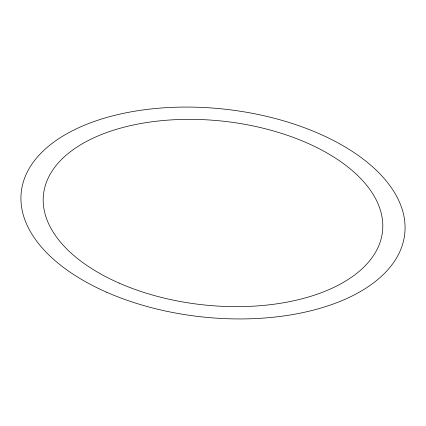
<?xml version="1.0" encoding="UTF-8"?>
<svg xmlns="http://www.w3.org/2000/svg" width="426" height="426" viewBox="0 0 426 426"><rect width="100%" height="100%" fill="white"/><g stroke="black" fill="none" stroke-linecap="round" stroke-linejoin="round"><path stroke-width="0.64" d="M106.798 292.295A192.866 104.476 6.2 0 0 404.7 234.194A192.866 104.476 6.2 0 0 127.502 112.517A192.866 104.476 6.2 0 0 106.798 292.295M119.11 283.098A170.512 92.367 6.2 0 0 382.479 231.733A170.512 92.367 6.2 0 0 137.412 124.163A170.512 92.367 6.2 0 0 119.11 283.098"/></g></svg>
